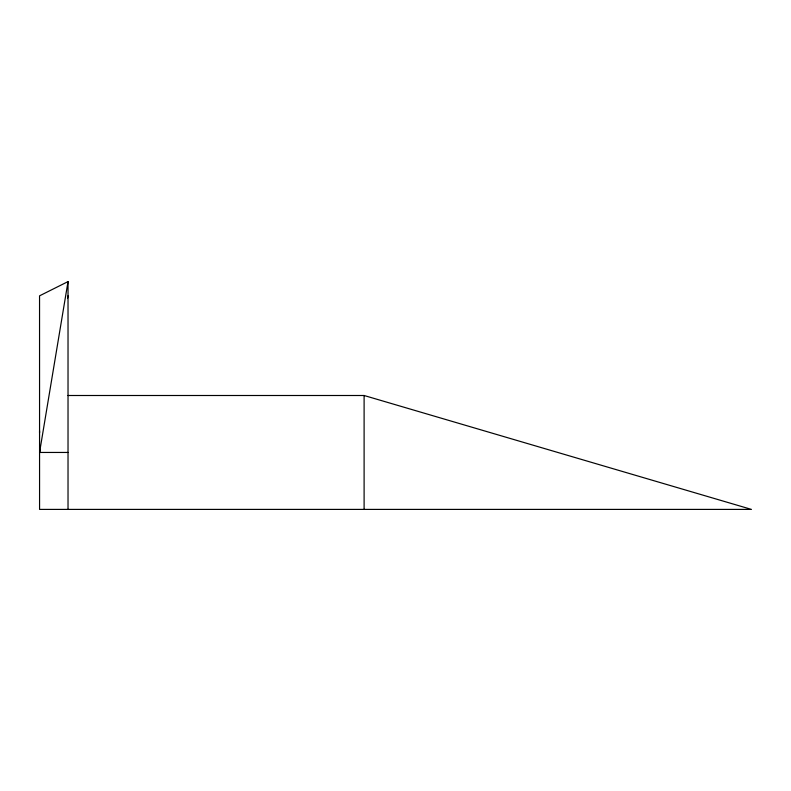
<?xml version="1.0" encoding="UTF-8"?>
<svg xmlns="http://www.w3.org/2000/svg" width="791" height="791" viewBox="0 0 791 791"><rect width="100%" height="100%" fill="white"/><g stroke="black" fill="none" stroke-linecap="round" stroke-linejoin="round"><path stroke-width="1.19" d="M39.56 432.885L39.56 430.858M68.026 452.452L39.55 452.452L68.026 281.596L39.55 295.834L39.57 509.404L751.45 509.404L364.107 395.5L68.026 395.5M39.57 452.452L40.005 450.02M67.581 298.266L68.026 295.834M364.107 395.5L364.107 509.404M68.026 281.596L68.026 509.404"/></g></svg>
